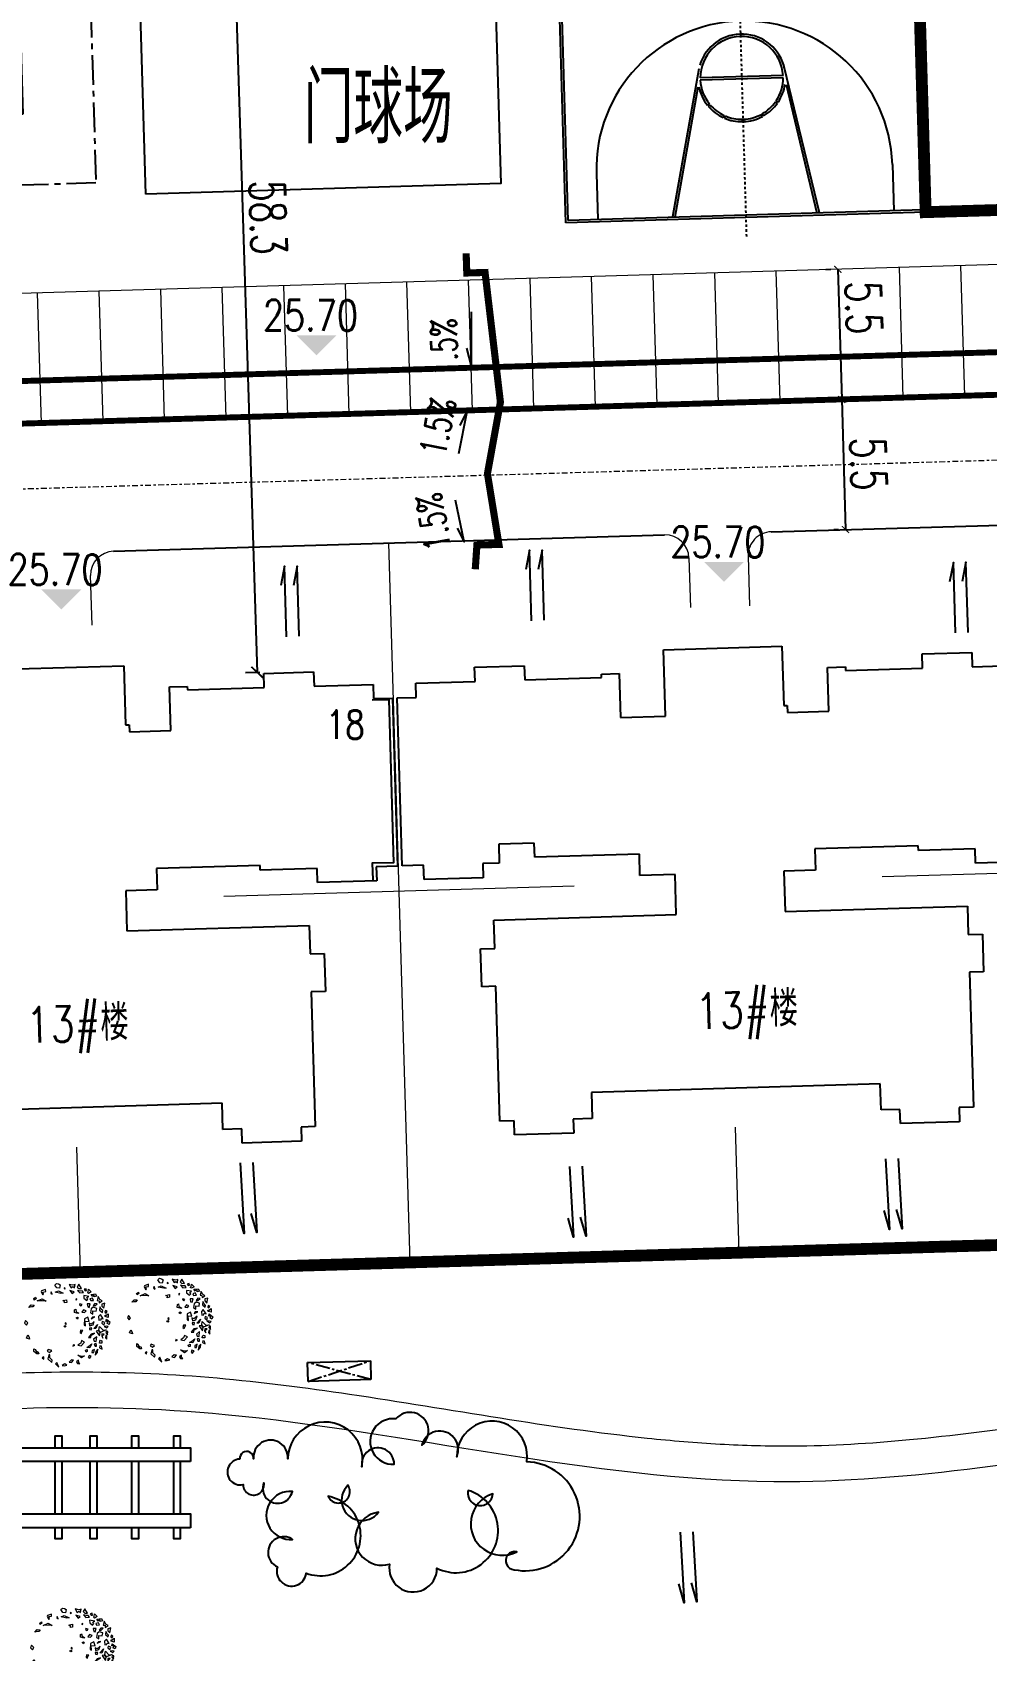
# Model space of a CAD drawing. Header units: inches. Extents: x 393 to 1582, y 246 to 1188.
# Drawn here: x 1169.5 to 1209.8, y 571.3 to 639.7 of the extents above; entities that cross this region are included whole.
import ezdxf

# ---------------------------------------------------------------- set-up
doc = ezdxf.new("R2010")
doc.units = ezdxf.units.IN
doc.header["$MEASUREMENT"] = 0
for name, pattern in [('ACAD_ISO10W100', [18.5, 12, -3, 0.5, -3]), ('CENTER', [2, 1.25, -0.25, 0.25, -0.25]), ('CENTERX2', [4, 2.5, -0.5, 0.5, -0.5]), ('CONTINOUS', [0]), ('DASHED', [19.05, 12.7, -6.35]), ('DASHED2', [0.375, 0.25, -0.125]), ('DOTE', [2.42, 2, -0.2, 0.02, -0.2])]:
    doc.linetypes.add(name, pattern=pattern)
for name, color, linetype, lineweight in [('BUILD', 1, 'Continuous', 40), ('parking', 30, 'Continuous', 18), ('ROAD', 1, 'Continuous', 25), ('ROAD-CENTER', 7, 'CENTERX2', 18), ('walk', 2, 'Continuous', 18), ('围墙', 75, 'FENCELINE1', 15), ('建筑型号', 2, 'Continuous', 18), ('树', 84, 'Continuous', 15)]:
    doc.layers.add(name, color=color, linetype=linetype, lineweight=lineweight)
for name, color, linetype in [('buildcoor', 7, 'Continuous'), ('C', 84, 'Continuous'), ('DIM', 4, 'Continuous'), ('DOTE', 1, 'ACAD_ISO10W100'), ('drain', 4, 'Continuous'), ('ELEV', 1, 'Continuous'), ('G', 60, 'Continuous'), ('OUTLINE', 7, 'Continuous'), ('PD', 21, 'Continuous'), ('ROAD-TEXT', 4, 'Continuous'), ('roaddim', 2, 'Continuous'), ('roadradiu', 3, 'Continuous'), ('rod', 1, 'Continuous'), ('WALL1', 2, 'Continuous'), ('公共绿地', 3, 'Continuous'), ('外墙', 42, 'Continuous'), ('建筑层数', 7, 'Continuous'), ('绿化', 3, 'Continuous'), ('车库边线', 4, 'DOTE')]:
    doc.layers.add(name, color=color, linetype=linetype)
doc.styles.add('_HZTXT', font='txt.shx', dxfattribs={"width": 0.8, "bigfont": 'hztxt.shx'})
doc.styles.add('DIM_FONT', font='SIMPLEX.shx', dxfattribs={"width": 0.8})
doc.styles.add('HZ', font='simplex.shx', dxfattribs={"width": 0.7, "bigfont": 'hztxt.shx'})
doc.styles.add('RO', font='romans.shx', dxfattribs={"width": 0.8})
doc.styles.get("Standard").update_dxf_attribs({"font": 'arial.ttf'})
doc.linetypes.add('FENCELINE1', pattern='A,0.25,-0.1,[133,ltypeshp.shx,S=0.1,R=0,X=-0.1,Y=0],-0.1,1', length=1.45)
doc.dimstyles.new('NORMAL', dxfattribs={"dimtxt": 1.5, "dimasz": 0.3, "dimexe": 0.5, "dimexo": 0.3, "dimgap": 0.3, "dimtad": 1, "dimdec": 1, "dimzin": 1, "dimdsep": 46, "dimtxsty": 'HZ', "dimblk": 'ARCHTICK', "dimcen": 0, "dimclrt": 256, "dimadec": 0, "dimazin": 0, "dimtfac": 1, "dimtdec": 1, "dimtofl": 0, "dimtmove": 0, "dimatfit": 3, "dimldrblk": 'ARCHTICK', "dimfxl": 1, "dimtolj": 2, "dimtzin": 0, "dimarcsym": 0})

# ---------------------------------------------------------------- blocks, each defined once
blk = doc.blocks.new('pm5')
at = {"layer": 'ROAD-TEXT', "ltscale": 0.1}
blk.add_lwpolyline([(58043.027, 60408.655, 0.3, 0.3, 0), (58043.097, 60409.679, 0.3, 0.3, 0), (58044.026, 60409.706, 0.3, 0.3, 0), (58044.026, 60409.706, 0.3, 0.3, 0), (58043.541, 60412.693, 0.3, 0.3, 0), (58044.089, 60415.717, 0.3, 0.3, 0), (58043.44, 60421.194, 0.3, 0.3, 0), (58042.669, 60421.172, 0.3, 0.3, 0), (58042.642, 60422, 0, 0, 0)], format="xyseb", dxfattribs=at)
for points in [[(58042.657, 60418.003), (58042.871, 60417.185), (58042.871, 60419.533)], [(58042.388, 60414.725), (58042.671, 60415.31), (58042.322, 60413.539)], [(58042.265, 60410.391), (58042.553, 60409.808), (58042.19, 60411.577)]]:
    blk.add_lwpolyline(points, dxfattribs=at)
at = {"layer": 'ROAD-TEXT', "style": 'RO', "width": 0.7}
for rotation, p in [(91.05048, (58042.28, 60416.825)), (78.72126, (58041.749, 60413.385)), (100.33803, (58042.011, 60409.55))]:
    blk.add_text('1.5%', height=1.1, rotation=rotation, dxfattribs=at).set_placement(p)
blk = doc.blocks.new('A$C669619B1')
at = {"layer": '绿化'}
for points in [[(0.65, 7.71), (0.65, 8.7), (1.2, 8.7), (1.2, 7.71)], [(4.17, 7.71), (4.17, 8.7), (4.73, 8.7), (4.73, 7.71)], [(7.13, 7.71), (7.13, 8.7), (7.69, 8.7), (7.69, 7.71)], [(10.66, 7.71), (10.66, 8.7), (11.21, 8.7), (11.21, 7.71)], [(13.62, 7.71), (13.62, 8.7), (14.18, 8.7), (14.18, 7.71)], [(17.14, 7.71), (17.14, 8.7), (17.7, 8.7), (17.7, 7.71)], [(20.66, 7.71), (20.66, 8.7), (21.22, 8.7), (21.22, 7.71)], [(0.65, 2.13), (0.65, 6.53)], [(1.2, 6.53), (1.2, 2.13)], [(4.17, 2.13), (4.17, 6.53)], [(4.73, 6.53), (4.73, 2.13)], [(7.13, 2.13), (7.13, 6.53)], [(7.69, 6.53), (7.69, 2.13)], [(10.66, 2.13), (10.66, 6.53)], [(11.21, 6.53), (11.21, 2.13)], [(13.62, 2.13), (13.62, 6.53)], [(14.18, 6.53), (14.18, 2.13)], [(17.14, 2.13), (17.14, 6.53)], [(17.7, 6.53), (17.7, 2.13)], [(20.66, 2.13), (20.66, 6.53)], [(21.22, 6.53), (21.22, 2.13)], [(1.2, 0.95), (1.2, 0), (0.65, 0), (0.65, 0.95)], [(4.73, 0.95), (4.73, 0), (4.17, 0), (4.17, 0.95)], [(7.69, 0.95), (7.69, 0), (7.13, 0), (7.13, 0.95)], [(11.21, 0.95), (11.21, 0), (10.66, 0), (10.66, 0.95)], [(14.18, 0.95), (14.18, 0), (13.62, 0), (13.62, 0.95)], [(17.7, 0.95), (17.7, 0), (17.14, 0), (17.14, 0.95)], [(21.22, 0.95), (21.22, 0), (20.66, 0), (20.66, 0.95)]]:
    blk.add_lwpolyline(points, dxfattribs=at)
for points in [[(22.07, 6.53), (0, 6.53), (0, 7.71), (22.07, 7.71)], [(22.07, 0.95), (0, 0.95), (0, 2.13), (22.07, 2.13)]]:
    blk.add_lwpolyline(points, close=True, dxfattribs=at)
blk = doc.blocks.new('YMQ')
at = {"layer": 'PD'}
for p, q in [((-3.425, 16.316), (2.222, 18.623)), ((2.222, 18.623), (4.007, 14.254)), ((-3.142, 15.622), (2.505, 17.929)), ((1.796, 18.45), (3.581, 14.08)), ((-0.602, 17.47), (4.466, 5.065)), ((-2.999, 16.49), (2.068, 4.086)), ((-3.425, 16.316), (1.643, 3.912)), ((4.007, 14.254), (-1.64, 11.947)), ((3.581, 14.08), (4.33, 12.247)), ((4.007, 14.254), (4.756, 12.421)), ((4.756, 12.421), (5.504, 10.588)), ((4.33, 12.247), (5.079, 10.414)), ((5.504, 10.588), (-0.142, 8.281)), ((5.079, 10.414), (6.864, 6.045)), ((5.504, 10.588), (7.29, 6.219)), ((7.006, 6.913), (1.359, 4.606)), ((7.29, 6.219), (1.643, 3.912))]:
    blk.add_line(p, q, dxfattribs=at)
at = {"layer": 'PD', "linetype": 'DASHED'}
blk.add_line((4.756, 12.421), (-0.891, 10.114), dxfattribs=at)
at = {"layer": 'PD', "linetype": 'CENTER'}
blk.add_lwpolyline([(0, 0), (-7.337, 17.959), (3.864, 22.535), (11.201, 4.576)], close=True, dxfattribs=at)
blk = doc.blocks.new('A$C1F88636C')
at = {"layer": 'G', "rotation": 319.643104860294}
blk.add_blockref('YMQ', (0, 3.766), dxfattribs=at)
blk = doc.blocks.new('_ARCHTICK')
at = {"color": 0, "linetype": 'ByBlock', "const_width": 0.15}
blk.add_lwpolyline([(-0.5, -0.5), (0.5, 0.5)], dxfattribs=at)
blk = doc.blocks.new('*D250')
at = {"layer": 'DEFPOINTS', "color": 0, "ltscale": 0.3, "transparency": 16777216}
for p in [(1203.711, 624.203), (1203.874, 618.706), (1203.874, 618.706)]:
    blk.add_point(p, dxfattribs=at)
at = {"layer": 'roaddim', "color": 0, "lineweight": -2, "ltscale": 0.3, "transparency": 16777216}
for p, q in [((1203.411, 624.195), (1203.211, 624.189)), ((1203.711, 624.203), (1203.874, 618.706)), ((1203.574, 618.697), (1203.374, 618.691))]:
    blk.add_line(p, q, dxfattribs=at)
at = {"layer": 'roaddim', "color": 0, "lineweight": -2, "ltscale": 0.3, "transparency": 16777216, "xscale": 0.3, "yscale": 0.3, "zscale": 0.3}
for p, rotation in [((1203.711, 624.203), 91.69490615720673), ((1203.874, 618.706), 271.6949061572067)]:
    blk.add_blockref('_ARCHTICK', p, dxfattribs=dict(at, rotation=rotation))
at = {"layer": 'roaddim', "ltscale": 0.3, "transparency": 16777216, "insert": (1204.842, 621.486), "char_height": 1.5, "attachment_point": 5, "rotation": 271.69491, "style": 'HZ'}
blk.add_mtext('\\A2;5.5', dxfattribs=at)
blk = doc.blocks.new('*D251')
at = {"layer": 'DEFPOINTS', "color": 0, "ltscale": 0.3, "transparency": 16777216}
for p in [(1203.548, 629.701), (1203.711, 624.203), (1203.711, 624.203)]:
    blk.add_point(p, dxfattribs=at)
at = {"layer": 'roaddim', "color": 0, "lineweight": -2, "ltscale": 0.3, "transparency": 16777216}
for p, q in [((1203.248, 629.692), (1203.048, 629.686)), ((1203.548, 629.701), (1203.711, 624.203)), ((1203.411, 624.195), (1203.211, 624.189))]:
    blk.add_line(p, q, dxfattribs=at)
at = {"layer": 'roaddim', "color": 0, "lineweight": -2, "ltscale": 0.3, "transparency": 16777216, "xscale": 0.3, "yscale": 0.3, "zscale": 0.3}
for p, rotation in [((1203.548, 629.701), 91.69491554560304), ((1203.711, 624.203), 271.694915545603)]:
    blk.add_blockref('_ARCHTICK', p, dxfattribs=dict(at, rotation=rotation))
at = {"layer": 'roaddim', "ltscale": 0.3, "transparency": 16777216, "insert": (1204.647, 628.078), "char_height": 1.5, "attachment_point": 5, "rotation": 271.69492, "style": 'HZ'}
blk.add_mtext('\\A2;5.5', dxfattribs=at)
blk = doc.blocks.new('M_J1ILU')
for p, q in [((-12057, 6273), (-14007, 6273)), ((12043, 6273), (13993, 6273)), ((-8545, 1893), (-14007, 3023)), ((-7775, 1822), (-13987, 3121)), ((7760, 1822), (13972, 3121)), ((8530, 1893), (13993, 3023)), ((-8545, -1846), (-14007, -2977)), ((-7775, -1775), (-13987, -3074)), ((7760, -1775), (13972, -3074)), ((8530, -1846), (13993, -2977)), ((-12057, -6227), (-14007, -6227)), ((12043, -6227), (13993, -6227))]:
    blk.add_line(p, q)
for radius in [1900, 1800]:
    blk.add_circle((-7, 23), radius)
for centre, radius, start, end in [((-12057, 23), 6250, 270, 90), ((12043, 23), 6250, 90, 270), ((-8207, 23), 1850, 126.81895, 151.86075), ((-8207, 23), 1750, 126.82803, 151.84807), ((-8207, 23), 1850, 100.22842, 125.27022), ((-8207, 23), 1750, 91.59175, 125.16318), ((-8207, 23), 1750, 271.59175, 88.40825), ((-8206, 24), 1849, 288.3314, 79.94984), ((8191, 24), 1849, 100.05016, 251.6686), ((8193, 23), 1750, 91.59175, 268.40825), ((8193, 23), 1750, 54.83682, 88.40825), ((8193, 23), 1850, 54.72978, 79.77158), ((8193, 23), 1750, 28.15193, 53.17197), ((8193, 23), 1850, 28.13925, 53.18105), ((-8207, 23), 1850, 153.40947, 179.08169), ((-8207, 23), 1750, 153.35711, 179.02555), ((8193, 23), 1750, 0.97445, 26.64289), ((8193, 23), 1850, 0.91831, 26.59053), ((-8207, 23), 1850, 180.63028, 204.95706), ((-8207, 23), 1750, 180.65761, 204.81547), ((8193, 23), 1750, 335.18453, 359.34239), ((8193, 23), 1850, 335.04294, 359.36972), ((-8207, 23), 1850, 206.50578, 231.40344), ((-8207, 23), 1750, 206.46263, 231.33819), ((8193, 23), 1750, 308.66181, 333.53737), ((8193, 23), 1850, 308.59656, 333.49422), ((-8207, 23), 1850, 232.95217, 259.77158), ((-8207, 23), 1750, 232.97527, 268.40825), ((8193, 23), 1750, 271.59175, 307.02473), ((8193, 23), 1850, 280.22842, 307.04783)]:
    blk.add_arc(centre, radius, start, end)
at = {"layer": 'DOTE'}
blk.add_line((-15007, 23), (14993, 23), dxfattribs=at)
at = {"layer": 'OUTLINE'}
for p, q in [((-14107, 7623), (14093, 7623)), ((-14107, -7577), (-14107, 7623)), ((-14007, 7523), (13993, 7523)), ((-14007, -7477), (-14007, 7523)), ((13993, 7523), (13993, -7477)), ((14093, 7623), (14093, -7577)), ((13993, -7477), (-14007, -7477)), ((14093, -7577), (-14107, -7577))]:
    blk.add_line(p, q, dxfattribs=at)
at = {"layer": 'WALL1'}
for p, q in [((-9316, 1504), (-9256, 1424)), ((-9276, 1534), (-9215, 1454)), ((-8257, 1773), (-8257, -1726)), ((-8157, 1773), (-8157, -1726)), ((-57, -1777), (-57, 1821)), ((43, -1777), (43, 1821)), ((8143, 1773), (8143, -1726)), ((8243, 1773), (8243, -1726)), ((9261, 1534), (9200, 1454)), ((9301, 1504), (9242, 1424)), ((-9862, 852), (-9772, 808)), ((-9839, 896), (-9750, 849)), ((9825, 896), (9736, 849)), ((9847, 852), (9757, 808)), ((-10057, 53), (-9957, 53)), ((-10057, 3), (-9957, 3)), ((10043, 53), (9942, 53)), ((10043, 3), (9943, 3)), ((-9885, -757), (-9796, -711)), ((-9863, -802), (-9774, -756)), ((-9362, -1423), (-9301, -1343)), ((9347, -1423), (9286, -1343)), ((9848, -802), (9759, -756)), ((9871, -757), (9781, -711)), ((-9322, -1453), (-9262, -1373)), ((-9322, -1453), (-9261, -1374)), ((9307, -1453), (9246, -1374)), ((9307, -1453), (9247, -1373))]:
    blk.add_line(p, q, dxfattribs=at)
at = {"width": 0.8, "flags": 9}
for tag in ['XSIZE', 'YSIZE']:
    blk.add_attdef(tag, (0, 0), '', height=0.5, dxfattribs=at)
blk = doc.blocks.new('psss')
at = {"layer": 'drain', "ltscale": 3}
for points in [[(-2.979, 0.527), (0.007, 0.531), (-0.808, 0.714)], [(-2.967, -0.004), (0, 0), (-0.815, 0.183)]]:
    blk.add_lwpolyline(points, dxfattribs=at)
blk = doc.blocks.new('GPPMTR01')
at = {"color": 0, "linetype": 'ByBlock'}
for points in [[(-0.354, 0.404), (-0.335, 0.371), (-0.312, 0.378), (-0.293, 0.408)], [(-0.298, 0.355), (-0.259, 0.362), (-0.24, 0.402), (-0.263, 0.4), (-0.275, 0.378)], [(-0.263, 0.454), (-0.27, 0.431), (-0.248, 0.431), (-0.243, 0.447)], [(-0.215, 0.443), (-0.218, 0.456), (-0.242, 0.475), (-0.199, 0.486), (-0.199, 0.449)], [(-0.166, 0.433), (-0.207, 0.386), (-0.18, 0.371), (-0.137, 0.387), (-0.147, 0.409), (-0.165, 0.407)], [(-0.173, 0.469), (-0.151, 0.518), (-0.12, 0.516), (-0.128, 0.487), (-0.144, 0.498), (-0.151, 0.48), (-0.145, 0.47)], [(-0.127, 0.461), (-0.133, 0.429), (-0.111, 0.428), (-0.096, 0.459)], [(-0.106, 0.53), (-0.073, 0.496), (-0.058, 0.515), (-0.035, 0.504), (-0.038, 0.545), (-0.064, 0.53)], [(-0.079, 0.401), (-0.097, 0.371), (-0.064, 0.359), (-0.049, 0.371)], [(-0.038, 0.477), (-0.055, 0.454), (-0.043, 0.424), (-0.032, 0.439)], [(0.007, 0.443), (-0.026, 0.412), (-0.02, 0.382), (0.016, 0.352), (0.045, 0.367), (0.01, 0.386), (0.034, 0.42)], [(0.005, 0.559), (-0.005, 0.523), (0.016, 0.511), (0.051, 0.519)], [(0.01, 0.485), (0.042, 0.462), (0.084, 0.477), (0.066, 0.492), (0.042, 0.485)], [(0.105, 0.53), (0.084, 0.519), (0.099, 0.504), (0.114, 0.511)], [(0.158, 0.447), (0.096, 0.443), (0.105, 0.412), (0.146, 0.393), (0.155, 0.416), (0.14, 0.428)], [(0.131, 0.488), (0.137, 0.5), (0.134, 0.53), (0.173, 0.507), (0.146, 0.481)], [(0.179, 0.477), (0.229, 0.496), (0.25, 0.473), (0.223, 0.458), (0.22, 0.477), (0.202, 0.469), (0.199, 0.458)], [(0.205, 0.439), (0.179, 0.42), (0.194, 0.405), (0.226, 0.416)], [(0.214, 0.359), (0.274, 0.374), (0.291, 0.409), (0.282, 0.336), (0.247, 0.333)], [(0.268, 0.45), (0.253, 0.435), (0.241, 0.409), (0.274, 0.428)], [(0.315, 0.416), (0.306, 0.401), (0.318, 0.39), (0.348, 0.393)], [(-0.482, 0.196), (-0.461, 0.207), (-0.432, 0.177), (-0.452, 0.154), (-0.494, 0.15), (-0.5, 0.177)], [(-0.412, 0.305), (-0.364, 0.304), (-0.367, 0.328), (-0.343, 0.337), (-0.374, 0.364), (-0.382, 0.335)], [(-0.393, 0.241), (-0.408, 0.23), (-0.396, 0.226)], [(-0.304, 0.31), (-0.343, 0.272), (-0.298, 0.279)], [(-0.215, 0.295), (-0.215, 0.276), (-0.206, 0.283)], [(-0.123, 0.314), (-0.144, 0.295), (-0.135, 0.287), (-0.115, 0.295)], [(-0.064, 0.207), (-0.085, 0.184), (-0.115, 0.203), (-0.115, 0.219), (-0.085, 0.207), (-0.052, 0.226)], [(-0.032, 0.317), (-0.058, 0.295), (-0.043, 0.264), (-0.023, 0.291)], [(0.045, 0.295), (0.042, 0.249), (0.105, 0.211), (0.119, 0.219), (0.069, 0.245), (0.096, 0.283)], [(0.084, 0.371), (0.072, 0.344), (0.081, 0.321), (0.084, 0.344)], [(0.128, 0.336), (0.137, 0.287), (0.114, 0.272), (0.146, 0.26), (0.158, 0.302)], [(0.179, 0.272), (0.167, 0.245), (0.185, 0.238), (0.199, 0.253)], [(0.199, 0.291), (0.179, 0.352), (0.211, 0.31)], [(0.25, 0.325), (0.241, 0.298), (0.312, 0.302), (0.282, 0.329)], [(0.253, 0.268), (0.241, 0.226), (0.259, 0.177), (0.274, 0.203), (0.253, 0.219)], [(0.303, 0.268), (0.309, 0.219), (0.336, 0.215), (0.351, 0.234)], [(0.321, 0.363), (0.306, 0.34), (0.327, 0.325), (0.356, 0.325), (0.327, 0.336)], [(0.351, 0.382), (0.348, 0.371), (0.368, 0.355), (0.392, 0.359)], [(0.386, 0.257), (0.368, 0.272), (0.365, 0.287), (0.377, 0.298), (0.401, 0.283)], [(0.401, 0.207), (0.383, 0.219), (0.365, 0.211), (0.368, 0.196), (0.392, 0.192)], [(0.431, 0.26), (0.419, 0.245), (0.436, 0.23), (0.466, 0.249)], [(0.442, 0.203), (0.451, 0.169), (0.487, 0.139), (0.472, 0.181)], [(-0.482, 0.014), (-0.506, 0.025), (-0.514, -0.024), (-0.506, -0.036), (-0.464, -0.036), (-0.47, -0.024), (-0.494, -0.017)], [(-0.446, 0.071), (-0.432, 0.055), (-0.414, 0.067)], [(-0.417, 0.109), (-0.411, 0.15), (-0.357, 0.188), (-0.369, 0.162)], [(-0.283, 0.139), (-0.269, 0.181), (-0.239, 0.166), (-0.248, 0.139), (-0.263, 0.15)], [(-0.02, 0.033), (-0.035, 0.025), (-0.026, 0.017), (-0.014, 0.021)], [(-0.02, 0.188), (-0.008, 0.192), (0.001, 0.177), (-0.02, 0.169)], [(0.152, 0.162), (0.137, 0.139), (0.158, 0.12), (0.176, 0.128), (0.161, 0.143)], [(0.25, 0.086), (0.271, 0.063), (0.274, 0.021), (0.303, 0.052), (0.285, 0.109)], [(0.348, 0.173), (0.377, 0.128), (0.356, 0.097), (0.354, 0.128)], [(0.401, 0.078), (0.398, 0.063), (0.374, 0.067), (0.377, 0.09)], [(0.428, 0.025), (0.431, -0.021), (0.377, -0.043), (0.41, -0.013)], [(0.422, 0.166), (0.419, 0.135), (0.439, 0.12), (0.451, 0.139)], [(0.451, 0.074), (0.469, 0.052), (0.484, 0.063), (0.472, 0.093)], [(-0.467, -0.131), (-0.464, -0.157), (-0.482, -0.154), (-0.485, -0.127)], [(-0.437, -0.131), (-0.429, -0.066), (-0.381, -0.04), (-0.408, -0.078)], [(-0.42, -0.26), (-0.432, -0.218), (-0.411, -0.188), (-0.402, -0.214), (-0.411, -0.229)], [(0.256, -0.013), (0.241, -0.028), (0.253, -0.04)], [(0.407, -0.119), (0.389, -0.138), (0.398, -0.176), (0.419, -0.154)], [(0.436, -0.066), (0.442, -0.097), (0.466, -0.097), (0.481, -0.074), (0.46, -0.078)], [(-0.266, -0.366), (-0.304, -0.374), (-0.283, -0.4), (-0.251, -0.393)], [(0.17, -0.286), (0.137, -0.317), (0.149, -0.336), (0.176, -0.321)], [(0.205, -0.332), (0.199, -0.343), (0.235, -0.378), (0.294, -0.359), (0.274, -0.34), (0.235, -0.351)], [(0.327, -0.305), (0.333, -0.328), (0.389, -0.313)], [(0.416, -0.218), (0.389, -0.233), (0.392, -0.271), (0.407, -0.248)], [(-0.115, -0.473), (-0.138, -0.438), (-0.106, -0.438), (-0.085, -0.446)], [(0.072, -0.48), (0.042, -0.461), (0.06, -0.45), (0.066, -0.454), (0.096, -0.454), (0.096, -0.438), (0.125, -0.442), (0.114, -0.461)], [(0.188, -0.431), (0.211, -0.423), (0.188, -0.408)]]:
    blk.add_lwpolyline(points, close=True, dxfattribs=at)
blk.add_circle((0, 0), 0.01, dxfattribs=at)
blk = doc.blocks.new('*D108')
at = {"layer": 'DEFPOINTS', "color": 0, "ltscale": 0.3, "transparency": 16777216}
for p in [(1123.957, 1187.983), (1247.519, 525.406)]:
    blk.add_point(p, dxfattribs=at)
at = {"layer": 'roadradiu', "color": 0, "lineweight": -2, "ltscale": 0.3, "transparency": 16777216}
blk.add_line((1246.336, 531.746), (1247.519, 525.406), dxfattribs=at)
at = {"layer": 'roadradiu', "color": 0, "lineweight": -2, "ltscale": 0.3, "transparency": 16777216, "xscale": 0.3, "yscale": 0.3, "zscale": 0.3, "rotation": 280.5635434118076}
blk.add_blockref('_ARCHTICK', (1247.519, 525.406), dxfattribs=at)
at = {"layer": 'roadradiu', "ltscale": 0.3, "transparency": 16777216, "insert": (1247.905, 529.063), "char_height": 1.5, "attachment_point": 5, "rotation": 280.56354, "style": 'HZ'}
blk.add_mtext('\\A2;R674.0', dxfattribs=at)
blk = doc.blocks.new('*D188')
at = {"layer": 'DEFPOINTS', "color": 0, "ltscale": 0.3, "transparency": 16777216}
for p in [(1123.957, 1187.983), (1194.722, 517.708)]:
    blk.add_point(p, dxfattribs=at)
at = {"layer": 'roadradiu', "color": 0, "lineweight": -2, "ltscale": 0.3, "transparency": 16777216}
blk.add_line((1193.358, 530.623), (1194.722, 517.708), dxfattribs=at)
at = {"layer": 'roadradiu', "color": 0, "lineweight": -2, "ltscale": 0.3, "transparency": 16777216, "xscale": 0.3, "yscale": 0.3, "zscale": 0.3, "rotation": 276.0266870917976}
blk.add_blockref('_ARCHTICK', (1194.722, 517.708), dxfattribs=at)
at = {"layer": 'roadradiu', "ltscale": 0.3, "transparency": 16777216, "insert": (1194.709, 527.824), "char_height": 1.5, "attachment_point": 5, "rotation": 276.02669, "style": 'HZ'}
blk.add_mtext('\\A2;R674.0', dxfattribs=at)
blk = doc.blocks.new('*D467')
at = {"layer": 'DEFPOINTS', "color": 0, "ltscale": 0.3, "transparency": 16777216}
for p in [(1177.218, 670.94), (1177.624, 670.953), (1179.449, 612.681)]:
    blk.add_point(p, dxfattribs=at)
at = {"layer": 'DIM', "color": 0, "lineweight": -2, "ltscale": 0.3, "transparency": 16777216}
for p, q in [((1177.324, 670.943), (1176.718, 670.924)), ((1179.043, 612.668), (1177.218, 670.94)), ((1179.149, 612.671), (1178.543, 612.652))]:
    blk.add_line(p, q, dxfattribs=at)
at = {"layer": 'DIM', "color": 0, "lineweight": -2, "ltscale": 0.3, "transparency": 16777216, "xscale": 0.5, "yscale": 0.5, "zscale": 0.5}
for p, rotation in [((1177.218, 670.94), 91.7938354823289), ((1179.043, 612.668), 271.7938354823289)]:
    blk.add_blockref('_ARCHTICK', p, dxfattribs=dict(at, rotation=rotation))
at = {"layer": 'DIM', "ltscale": 0.3, "transparency": 16777216, "insert": (1179.492, 631.893), "char_height": 1.5, "attachment_point": 5, "rotation": 271.79384, "style": 'HZ'}
blk.add_mtext('\\A2;58.3', dxfattribs=at)
blk = doc.blocks.new('*D366')
at = {"layer": 'DEFPOINTS', "color": 0, "ltscale": 0.3, "transparency": 16777216}
for p in [(1186.267, 889.56), (1351.243, 417.562)]:
    blk.add_point(p, dxfattribs=at)
at = {"layer": 'roadradiu', "color": 0, "lineweight": -2, "ltscale": 0.3, "transparency": 16777216}
blk.add_line((1189.23, 881.081), (1186.267, 889.56), dxfattribs=at)
at = {"layer": 'roadradiu', "color": 0, "lineweight": -2, "ltscale": 0.3, "transparency": 16777216, "xscale": 0.5, "yscale": 0.5, "zscale": 0.5, "rotation": 109.2659378040136}
blk.add_blockref('_ARCHTICK', (1186.267, 889.56), dxfattribs=at)
at = {"layer": 'roadradiu', "ltscale": 0.3, "transparency": 16777216, "insert": (1189.256, 884.189), "char_height": 1.5, "attachment_point": 5, "rotation": 289.26594, "style": 'HZ'}
blk.add_mtext('\\A2;R500.0', dxfattribs=at)
blk = doc.blocks.new('*D367')
at = {"layer": 'DEFPOINTS', "color": 0, "ltscale": 0.3, "transparency": 16777216}
for p in [(1102.7, 855.811), (1268.804, 491.93)]:
    blk.add_point(p, dxfattribs=at)
at = {"layer": 'roadradiu', "color": 0, "lineweight": -2, "ltscale": 0.3, "transparency": 16777216}
blk.add_line((1105.544, 849.58), (1102.7, 855.811), dxfattribs=at)
at = {"layer": 'roadradiu', "color": 0, "lineweight": -2, "ltscale": 0.3, "transparency": 16777216, "xscale": 0.5, "yscale": 0.5, "zscale": 0.5, "rotation": 114.5356906864757}
blk.add_blockref('_ARCHTICK', (1102.7, 855.811), dxfattribs=at)
at = {"layer": 'roadradiu', "ltscale": 0.3, "transparency": 16777216, "insert": (1105.285, 852.676), "char_height": 1.5, "attachment_point": 5, "rotation": 294.53569, "style": 'HZ'}
blk.add_mtext('\\A2;R400.0', dxfattribs=at)
blk = doc.blocks.new('*D368')
at = {"layer": 'DEFPOINTS', "color": 0, "ltscale": 0.3, "transparency": 16777216}
for p in [(1082.317, 845.798), (1268.804, 491.93)]:
    blk.add_point(p, dxfattribs=at)
at = {"layer": 'roadradiu', "color": 0, "lineweight": -2, "ltscale": 0.3, "transparency": 16777216}
blk.add_line((1085.511, 839.738), (1082.317, 845.798), dxfattribs=at)
at = {"layer": 'roadradiu', "color": 0, "lineweight": -2, "ltscale": 0.3, "transparency": 16777216, "xscale": 0.5, "yscale": 0.5, "zscale": 0.5, "rotation": 117.7890269071793}
blk.add_blockref('_ARCHTICK', (1082.317, 845.798), dxfattribs=at)
at = {"layer": 'roadradiu', "ltscale": 0.3, "transparency": 16777216, "insert": (1085.076, 842.815), "char_height": 1.5, "attachment_point": 5, "rotation": 297.78903, "style": 'HZ'}
blk.add_mtext('\\A2;R400.0', dxfattribs=at)

msp = doc.modelspace()

# ---------------------------------------------------------------- linework, layer by layer
at = {"color": 0, "ltscale": 0.3}
msp.add_lwpolyline([(1174.33, 632.879), (1173.738, 652.87), (1188.732, 653.314), (1189.323, 633.323)], close=True, dxfattribs=at)
at = {"layer": 'ELEV', "color": 0}
for points in [[(1180.694, 626.916), (1182.391, 626.916), (1181.542, 626.067)], [(1197.895, 617.343), (1199.592, 617.343), (1198.743, 616.494)], [(1169.91, 616.177), (1171.607, 616.177), (1170.759, 615.328)]]:
    msp.add_solid(points, dxfattribs=at)
at = {"layer": 'parking', "color": 0, "ltscale": 0.3}
for p, q in [((1221.74, 630.239), (1164.565, 628.547)), ((1201.112, 624.126), (1200.949, 629.624)), ((1203.711, 624.203), (1203.548, 629.701)), ((1206.31, 624.28), (1206.147, 629.778)), ((1208.909, 624.357), (1208.746, 629.855)), ((1180.321, 623.511), (1180.158, 629.009)), ((1182.92, 623.588), (1182.757, 629.086)), ((1185.519, 623.665), (1185.356, 629.163)), ((1188.118, 623.742), (1187.955, 629.24)), ((1190.717, 623.819), (1190.554, 629.316)), ((1193.315, 623.896), (1193.153, 629.393)), ((1195.914, 623.973), (1195.752, 629.47)), ((1198.513, 624.05), (1198.35, 629.547)), ((1169.926, 623.204), (1169.763, 628.701)), ((1172.524, 623.281), (1172.362, 628.778)), ((1175.123, 623.357), (1174.961, 628.855)), ((1177.722, 623.434), (1177.56, 628.932))]:
    msp.add_line(p, q, dxfattribs=at)
at = {"layer": 'ROAD-CENTER', "color": 5, "ltscale": 0.1}
msp.add_line((1145.711, 619.736), (1287.096, 623.92), dxfattribs=at)
at = {"layer": 'rod', "color": 0, "ltscale": 0.3}
for p, q in [((1280.039, 626.462), (1166.621, 623.106)), ((1200.732, 618.613), (1224.022, 619.302)), ((1172.97, 617.791), (1196.234, 618.48))]:
    msp.add_line(p, q, dxfattribs=at)
at = {"layer": 'walk', "color": 0}
for p, q in [((1197.263, 617.51), (1197.326, 615.411)), ((1199.762, 617.584), (1199.824, 615.485))]:
    msp.add_line(p, q, dxfattribs=at)
at = {"layer": 'walk', "color": 0, "ltscale": 0.3}
msp.add_line((1172.062, 614.663), (1172, 616.762), dxfattribs=at)
for centre, start, end in [((1196.264, 617.48, 0), 1.69492, 91.69491), ((1200.762, 617.613, 0), 91.69491, 181.69492), ((1172.999, 616.792, 0), 91.69491, 181.69491)]:
    msp.add_arc(centre, 1, start, end, dxfattribs=at)
at = {"layer": '公共绿地', "color": 0, "linetype": 'FENCELINE1', "ltscale": 0.1, "const_width": 0.5}
msp.add_lwpolyline([(1292.714, 656.571), (1282.875, 634.527), (1223.079, 632.581), (1223.079, 632.581), (1207.257, 632.116), (1207.257, 632.116), (1207.257, 632.116), (1206.427, 660.303)], dxfattribs=at)
msp.add_lwpolyline([(1158.653, 653.547), (1159.52, 632.389), (1159.52, 632.389), (1145.349, 631.981), (1145.793, 616.987), (1153.003, 617.201), (1153.902, 586.814), (1271.697, 590.299, 0.015988), (1269.603, 574.647, -0.097216), (1264.405, 572.076), (1264.405, 572.076), (1159.64, 568.976)], format="xyb", dxfattribs=at)
at = {"layer": '围墙', "color": 0, "ltscale": 0.2}
for p, q in [((1200.732, 618.613), (1224.022, 619.302)), ((1172.97, 617.791), (1196.234, 618.48)), ((1185.489, 587.748), (1184.589, 618.135)), ((1205.415, 604.045), (1220.209, 604.483)), ((1177.628, 603.223), (1192.421, 603.66)), ((1199.382, 588.16), (1199.226, 593.457)), ((1171.565, 587.336), (1171.415, 592.617)), ((1153.902, 586.814), (1271.697, 590.299))]:
    msp.add_line(p, q, dxfattribs=at)
at = {"layer": '外墙', "color": 2, "ltscale": 0.1}
for p, q in [((1196.193, 613.629), (1201.191, 613.776)), ((1196.276, 610.83), (1196.193, 613.629)), ((1201.191, 613.776), (1201.265, 611.278)), ((1207.103, 613.451), (1209.202, 613.513)), ((1207.121, 612.851), (1207.103, 613.451)), ((1209.202, 613.513), (1209.22, 612.914)), ((1168.405, 612.806), (1173.403, 612.954)), ((1173.403, 612.954), (1173.477, 610.455)), ((1179.315, 612.629), (1181.414, 612.691)), ((1179.333, 612.029), (1179.315, 612.629)), ((1181.414, 612.691), (1181.432, 612.091)), ((1188.211, 612.892), (1190.31, 612.954)), ((1188.229, 612.292), (1188.211, 612.892)), ((1190.31, 612.954), (1190.328, 612.355)), ((1193.572, 612.601), (1194.322, 612.623)), ((1193.577, 612.451), (1193.572, 612.601)), ((1194.322, 612.623), (1194.377, 610.774)), ((1203.118, 612.883), (1203.868, 612.905)), ((1203.173, 611.034), (1203.118, 612.883)), ((1203.868, 612.905), (1203.872, 612.755)), ((1203.872, 612.755), (1207.121, 612.851)), ((1209.22, 612.914), (1211.719, 612.988)), ((1175.33, 612.061), (1176.08, 612.083)), ((1175.385, 610.212), (1175.33, 612.061)), ((1176.08, 612.083), (1176.084, 611.933)), ((1176.084, 611.933), (1179.333, 612.029)), ((1181.432, 612.091), (1183.931, 612.165)), ((1183.931, 612.165), (1183.949, 611.566)), ((1185.73, 612.219), (1188.229, 612.292)), ((1185.748, 611.619), (1185.73, 612.219)), ((1190.328, 612.355), (1193.577, 612.451)), ((1183.949, 611.566), (1184.748, 611.589)), ((1184.748, 611.589), (1184.958, 604.492)), ((1184.948, 611.595), (1185.748, 611.619)), ((1185.158, 604.498), (1184.948, 611.595)), ((1201.265, 611.278), (1201.415, 611.282)), ((1201.415, 611.282), (1201.424, 610.982)), ((1194.377, 610.774), (1196.276, 610.83)), ((1201.424, 610.982), (1203.173, 611.034)), ((1173.477, 610.455), (1173.627, 610.46)), ((1173.627, 610.46), (1173.636, 610.16)), ((1173.636, 610.16), (1175.385, 610.212)), ((1190.732, 605.464), (1189.233, 605.419)), ((1189.233, 605.419), (1189.256, 604.619)), ((1190.75, 604.864), (1190.732, 605.464)), ((1206.943, 605.343), (1202.575, 605.214)), ((1202.575, 605.214), (1202.601, 604.314)), ((1206.949, 605.143), (1206.943, 605.343)), ((1209.348, 605.214), (1206.949, 605.143)), ((1209.365, 604.614), (1209.348, 605.214)), ((1179.155, 604.521), (1174.787, 604.391)), ((1174.787, 604.391), (1174.814, 603.492)), ((1179.161, 604.321), (1179.155, 604.521)), ((1181.56, 604.392), (1179.161, 604.321)), ((1181.578, 603.792), (1181.56, 604.392)), ((1184.958, 604.492), (1184.059, 604.466)), ((1184.059, 604.466), (1184.077, 603.866)), ((1186.058, 604.525), (1185.158, 604.498)), ((1186.076, 603.925), (1186.058, 604.525)), ((1189.256, 604.619), (1188.557, 604.599)), ((1188.557, 604.599), (1188.575, 603.999)), ((1195.168, 604.995), (1190.75, 604.864)), ((1195.195, 604.095), (1195.168, 604.995)), ((1211.864, 604.688), (1209.365, 604.614)), ((1184.077, 603.866), (1181.578, 603.792)), ((1188.575, 603.999), (1186.076, 603.925)), ((1196.674, 604.139), (1195.195, 604.095)), ((1196.724, 602.439), (1196.674, 604.139)), ((1202.601, 604.314), (1201.272, 604.275)), ((1201.272, 604.275), (1201.322, 602.575)), ((1174.814, 603.492), (1173.484, 603.452)), ((1173.484, 603.452), (1173.534, 601.753)), ((1189.028, 602.212), (1196.724, 602.439)), ((1201.322, 602.575), (1209.019, 602.803)), ((1209.019, 602.803), (1209.054, 601.604)), ((1173.534, 601.753), (1181.231, 601.981)), ((1181.231, 601.981), (1181.267, 600.781)), ((1189.063, 601.012), (1189.028, 602.212)), ((1209.054, 601.604), (1209.654, 601.621)), ((1209.654, 601.621), (1209.701, 600.022)), ((1188.463, 600.994), (1189.063, 601.012)), ((1188.511, 599.395), (1188.463, 600.994)), ((1181.267, 600.781), (1181.866, 600.799)), ((1181.866, 600.799), (1181.914, 599.2)), ((1209.701, 600.022), (1209.102, 600.004)), ((1209.102, 600.004), (1209.27, 594.307)), ((1181.914, 599.2), (1181.314, 599.182)), ((1181.314, 599.182), (1181.482, 593.485)), ((1189.11, 599.413), (1188.511, 599.395)), ((1189.279, 593.715), (1189.11, 599.413)), ((1205.339, 595.291), (1193.145, 594.93)), ((1193.145, 594.93), (1193.177, 593.831)), ((1205.372, 594.192), (1205.339, 595.291)), ((1177.552, 594.469), (1165.357, 594.108)), ((1177.584, 593.369), (1177.552, 594.469)), ((1206.172, 594.215), (1205.372, 594.192)), ((1206.189, 593.616), (1206.172, 594.215)), ((1209.27, 594.307), (1208.671, 594.289)), ((1208.671, 594.289), (1208.688, 593.689)), ((1178.384, 593.393), (1177.584, 593.369)), ((1178.402, 592.793), (1178.384, 593.393)), ((1181.482, 593.485), (1180.883, 593.467)), ((1180.883, 593.467), (1180.9, 592.867)), ((1189.879, 593.733), (1189.279, 593.715)), ((1189.897, 593.133), (1189.879, 593.733)), ((1193.177, 593.831), (1192.378, 593.807)), ((1192.378, 593.807), (1192.395, 593.207)), ((1208.688, 593.689), (1206.189, 593.616)), ((1180.9, 592.867), (1178.402, 592.793)), ((1192.395, 593.207), (1189.897, 593.133))]:
    msp.add_line(p, q, dxfattribs=at)
at = {"layer": '建筑层数', "color": 0, "ltscale": 0.3}
msp.add_lwpolyline([(1183.885, 611.511), (1184.585, 611.532), (1184.789, 604.635), (1183.889, 604.609), (1183.91, 603.909)], dxfattribs=at)
at = {"layer": '树', "color": 0}
for points, knots in [([(1270.585, 582.938), (1268.662, 582.733), (1267.941, 582.663), (1265.779, 582.459), (1264.344, 582.331), (1260.056, 582.013), (1257.224, 581.891), (1252.946, 582.015), (1251.467, 582.118), (1248.485, 582.387), (1246.987, 582.552), (1243.922, 582.887), (1242.356, 583.055), (1239.559, 583.289), (1238.331, 583.369), (1235.867, 583.449), (1234.637, 583.452), (1230.954, 583.368), (1228.507, 583.187), (1223.386, 582.645), (1220.715, 582.268), (1216.03, 581.547), (1214.017, 581.217), (1210.194, 580.656), (1208.382, 580.418), (1204.919, 580.092), (1203.266, 579.994), (1200.607, 579.976), (1199.595, 580.004), (1197.556, 580.119), (1196.532, 580.206), (1193.449, 580.531), (1191.377, 580.835), (1187.184, 581.496), (1185.062, 581.854), (1181.073, 582.446), (1179.204, 582.689), (1175.472, 583.016), (1173.616, 583.102), (1168.006, 583.128), (1164.214, 582.838), (1158.147, 581.954), (1156.072, 581.578), (1152.075, 581.024), (1150.15, 580.849), (1147.417, 580.978), (1146.476, 581.114), (1145.114, 581.506), (1144.632, 581.695), (1143.743, 582.157), (1143.341, 582.425), (1142.54, 583.104), (1142.139, 583.518), (1141.284, 584.568), (1140.832, 585.202), (1139.753, 586.878), (1139.11, 587.971), (1138.374, 589.28)], [0, 0, 0, 0, 2.16399, 2.16399, 6.49197, 6.49197, 15.147929, 15.147929, 19.71842, 19.71842, 24.288911, 24.288911, 29.004848, 29.004848, 32.651551, 32.651551, 36.298255, 36.298255, 43.591661, 43.591661, 51.615461, 51.615461, 57.728752, 57.728752, 63.294468, 63.294468, 68.416682, 68.416682, 71.567253, 71.567253, 74.717824, 74.717824, 81.018966, 81.018966, 87.416283, 87.416283, 93.026801, 93.026801, 98.63732, 98.63732, 109.858357, 109.858357, 115.518936, 115.518936, 121.179516, 121.179516, 124.531485, 124.531485, 126.585396, 126.585396, 128.611872, 128.611872, 130.638348, 130.638348, 132.664824, 132.664824, 135.065351, 135.065351, 135.065351, 135.065351]), ([(1270.38, 581.391), (1264.33, 580.806), (1253.565, 579.76), (1236.564, 582.831), (1218.856, 580.639), (1198.972, 577.031), (1179.36, 582.137), (1160.855, 581.448), (1144.242, 577.486), (1139.475, 584.261), (1137.067, 588.545)], [0, 0, 0, 0, 15.561691, 32.216441, 51.684576, 69.197397, 92.538078, 110.222846, 127.292492, 135.065351, 135.065351, 135.065351, 135.065351])]:
    msp.add_open_spline(points, degree=3, knots=knots, dxfattribs=at)
at = {"layer": '绿化', "color": 0, "linetype": 'CONTINOUS'}
msp.add_lwpolyline([(1178.297, 579.439, 1.091309), (1178.438, 578.36, 1.091309), (1179.314, 578.433, 1.091309), (1180.517, 578.075, 1.091309), (1180.529, 576.05, 1.091309), (1179.888, 574.885, 1.091309), (1181.104, 574.622, 1.091309), (1182.03, 577.868, 1.091309), (1182.864, 578.332, 1.091309), (1184.152, 577.192, 1.091309), (1184.624, 575.008, 1.091309), (1186.622, 574.831, 1.091309), (1187.939, 578.12, 1.091309), (1188.978, 577.977, 1.091309), (1189.991, 575.526, 1.091309), (1189.888, 574.769, 1.091309), (1190.414, 579.323, 1.091309), (1187.458, 579.534, 1.091309), (1185.984, 580.025, 1.091309), (1184.885, 581.139, 1.091309), (1184.815, 579.222, 1.091309), (1183.453, 579.119, 1.091309), (1180.321, 579.451, 1.091309), (1178.877, 579.456, 1.091309), (1178.297, 579.439)], format="xyb", close=True, dxfattribs=at)
at = {"layer": '车库边线', "color": 0, "linetype": 'DASHED2', "const_width": 0.25}
for points in [[(1145.09, 624.27), (1236.551, 626.979)], [(1145.144, 622.476), (1236.604, 625.179)]]:
    msp.add_lwpolyline(points, dxfattribs=at)
at = {"layer": '车库边线', "color": 0, "ltscale": 100, "elevation": 0.937}
msp.add_lwpolyline([(1181.162, 583.519), (1183.811, 583.597), (1183.834, 582.797), (1181.185, 582.719)], close=True, dxfattribs=at)
at = {"layer": '车库边线', "color": 0, "ltscale": 0.3, "elevation": 0.937}
for points in [[(1183.834, 582.797), (1181.162, 583.519)], [(1181.185, 582.719), (1183.811, 583.597)]]:
    msp.add_lwpolyline(points, dxfattribs=at)

# ---------------------------------------------------------------- block references
at = {"layer": 'BUILD', "color": 0, "rotation": 19.82999287211302}
msp.add_blockref('A$C1F88636C', (1161.407, 629.448), dxfattribs=at)
at = {"layer": 'buildcoor', "color": 0}
msp.add_blockref('pm5', (-56854.787, -59791.626), dxfattribs=at)
at = {"layer": 'C', "color": 0, "xscale": 0.0009999999993960558, "yscale": 0.000999999996565748, "zscale": 0.0009999999993960558, "rotation": 271.6949057475915}
msp.add_blockref('M_J1ILU', (1199.224, 645.977), dxfattribs=at)
at = {"layer": 'ROAD', "color": 0, "rotation": 91.62464345549249}
for p in [(1191.059, 617.843), (1208.96, 617.331), (1180.719, 617.168)]:
    msp.add_blockref('psss', p, dxfattribs=at)
at = {"layer": 'ROAD', "color": 0, "xscale": -1, "rotation": 93.3095437502972}
for p in [(1206.261, 589.174), (1179.012, 589.013), (1192.918, 588.853), (1197.595, 573.407)]:
    msp.add_blockref('psss', p, dxfattribs=at)
at = {"layer": '围墙', "color": 0, "ltscale": 0.2, "xscale": 3.485684247348809, "yscale": 3.485684247345489, "zscale": 3.485684247348809, "rotation": 300.5404110417522}
msp.add_blockref('GPPMTR01', (1175.258, 585.262), dxfattribs=at)
at = {"layer": '树', "xscale": 3.485684247348809, "yscale": 3.485684247345489, "zscale": 3.485684247348809, "rotation": 300.5404110417522}
for p in [(1170.914, 585.045), (1171.166, 571.332)]:
    msp.add_blockref('GPPMTR01', p, dxfattribs=at)
at = {"layer": '绿化', "color": 0, "xscale": 0.5, "yscale": 0.5, "zscale": 0.5}
msp.add_blockref('A$C669619B1', (1165.176, 576.067), dxfattribs=at)

# ---------------------------------------------------------------- texts
at = {"color": 0, "lineweight": -3, "style": 'HZ', "width": 0.7}
msp.add_text('门球场', height=3, dxfattribs=at).set_placement((1180.991, 635.024))
at = {"layer": 'ELEV', "color": 0, "style": 'DIM_FONT', "width": 0.8}
for p in [(1179.273, 627.118), (1196.473, 617.545), (1168.489, 616.379)]:
    msp.add_text('25.70', height=1.3, rotation=359.67116, dxfattribs=at).set_placement(p)
at = {"layer": '建筑型号', "color": 0, "style": '_HZTXT', "width": 0.8}
for p in [(1169.295, 597.019), (1197.555, 597.606)]:
    msp.add_text('13#楼', height=1.5, rotation=1.71144, dxfattribs=at).set_placement(p)
at = {"layer": '建筑层数', "color": 0, "style": 'DIM_FONT', "width": 0.8}
msp.add_text('18', height=1.2, dxfattribs=at).set_placement((1181.926, 609.866))

# ---------------------------------------------------------------- dimensions: what is measured, and where the dimension line sits
at = {"layer": 'DIM', "color": 0, "ltscale": 0.3}
dim = msp.add_linear_dim(base=(1177.218, 670.94), p1=(1179.449, 612.681), p2=(1177.624, 670.953), angle=91.79384, dimstyle='NORMAL', override={"dimasz": 0.5, "dimzin": 0}, dxfattribs=at)
dim.commit()
dim.dimension.update_dxf_attribs({"geometry": '*D467', "text_midpoint": (1178.442, 631.86), "dimtype": 161})
at = {"layer": 'roaddim', "color": 0, "ltscale": 0.3}
dim = msp.add_linear_dim(base=(1203.711, 624.203), p1=(1203.548, 629.701), p2=(1203.711, 624.203), angle=271.69492, dimstyle='NORMAL', override={"dimzin": 0}, dxfattribs=at)
dim.commit()
dim.dimension.update_dxf_attribs({"geometry": '*D251', "text_midpoint": (1203.597, 628.047), "dimtype": 161})
dim = msp.add_aligned_dim(p1=(1203.711, 624.203), p2=(1203.874, 618.706), distance=0, dimstyle='NORMAL', override={"dimzin": 0}, dxfattribs=at)
dim.commit()
dim.dimension.update_dxf_attribs({"geometry": '*D250', "text_midpoint": (1204.842, 621.486)})
at = {"layer": 'roadradiu', "color": 0, "ltscale": 0.3}
for center, mpoint, override, picture, middle in [((1123.957, 1187.983), (1247.519, 525.406), {"dimzin": 0}, '*D108', (1246.873, 528.871)), ((1123.957, 1187.983), (1194.722, 517.708), {"dimzin": 0}, '*D188', (1193.665, 527.714)), ((1351.243, 417.562), (1186.267, 889.56), {"dimasz": 0.5, "dimzin": 0}, '*D366', (1188.265, 883.843)), ((1268.804, 491.93), (1102.7, 855.811), {"dimasz": 0.5, "dimzin": 0}, '*D367', (1104.33, 852.24)), ((1268.804, 491.93), (1082.317, 845.798), {"dimasz": 0.5, "dimzin": 0}, '*D368', (1084.147, 842.326))]:
    dim = msp.add_radius_dim(center=center, mpoint=mpoint, dimstyle='NORMAL', override=override, dxfattribs=at)
    dim.commit()
    dim.dimension.update_dxf_attribs({"geometry": picture, "text_midpoint": middle, "dimtype": 164})

doc.saveas('drawing.dxf')
